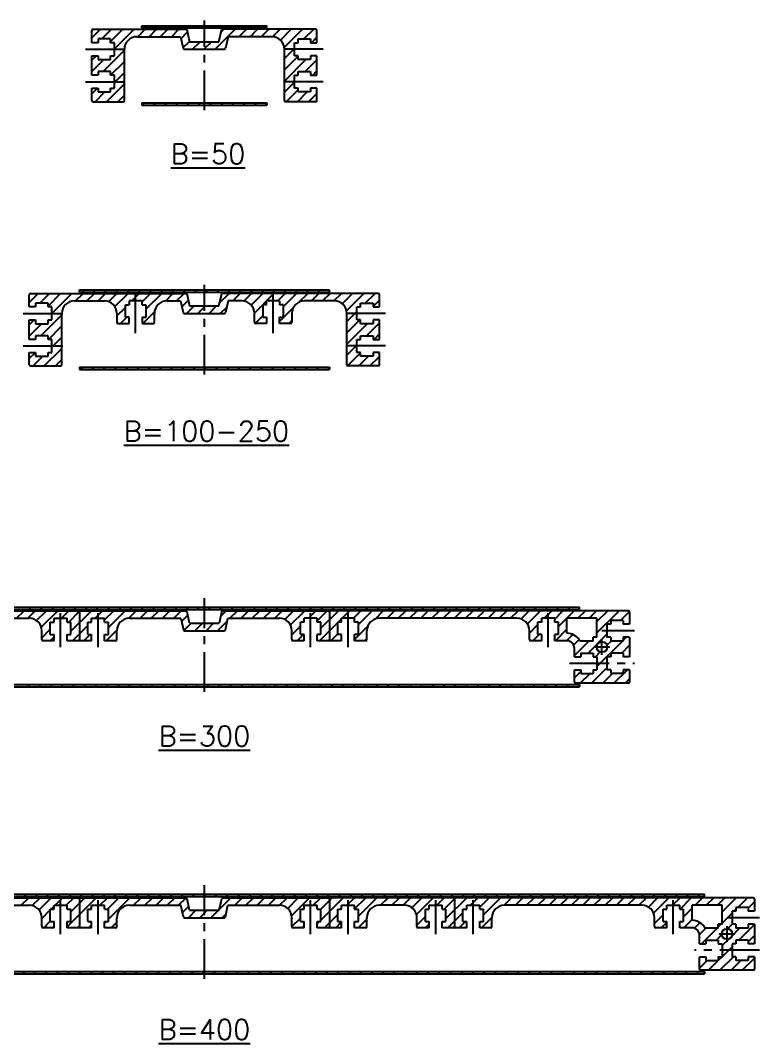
# Model space of a CAD drawing. Extents: x 0 to 1577, y -8 to 536.
# Drawn here: x 1281.9 to 1577.5, y 12.4 to 421.6 of the extents above; entities that cross this region are included whole.
import ezdxf

# ---------------------------------------------------------------- set-up
doc = ezdxf.new("R2010")
doc.units = 0
doc.header["$LTSCALE"] = 0.5
doc.linetypes.add('CENTER', pattern=[50.8, 31.75, -6.35, 6.35, -6.35])
for name, color, linetype in [('MSM_CENTER', 1, 'CENTER'), ('MSM_CONTINUOUS', 7, 'CONTINUOUS'), ('MSM_NARROW', 5, 'CONTINUOUS'), ('MSM_PART_NUMBER', 7, 'CONTINUOUS')]:
    doc.layers.add(name, color=color, linetype=linetype)
doc.styles.get("Standard").update_dxf_attribs({"font": 'txt.shx', "height": 3, "bigfont": 'bigfont.shx'})

msp = doc.modelspace()

# ---------------------------------------------------------------- linework, layer by layer
at = {"layer": 'MSM_CENTER'}
for p, q in [((1355.47, 385.71), (1355.47, 421.62)), ((1307.98, 410.11), (1325.66, 410.11)), ((1402.96, 410.11), (1385.28, 410.11)), ((1307.98, 397.11), (1325.66, 397.11)), ((1402.96, 397.11), (1385.28, 397.11)), ((1355.47, 280.02), (1355.47, 315.94)), ((1327.97, 296.56), (1327.97, 311.94)), ((1382.97, 296.56), (1382.97, 311.94)), ((1282.98, 304.42), (1300.66, 304.42)), ((1427.96, 304.42), (1410.28, 304.42)), ((1282.98, 291.42), (1300.66, 291.42)), ((1427.96, 291.42), (1410.28, 291.42)), ((1355.47, 153.11), (1355.47, 190.51)), ((1297.97, 170.99), (1297.97, 184.51)), ((1312.97, 170.99), (1312.97, 184.51)), ((1397.97, 170.99), (1397.97, 184.51)), ((1412.97, 170.99), (1412.97, 184.51)), ((1492.97, 170.99), (1492.97, 184.51)), ((1527.47, 177.51), (1514.47, 177.51)), ((1514.47, 167.91), (1514.47, 174.11)), ((1517.57, 171.01), (1511.37, 171.01)), ((1501.47, 164.51), (1527.47, 164.51)), ((1355.47, 38.3), (1355.47, 75.7)), ((1297.97, 56.11), (1297.97, 69.7)), ((1312.97, 56.11), (1312.97, 69.7)), ((1397.97, 56.11), (1397.97, 69.7)), ((1412.97, 56.11), (1412.97, 69.7)), ((1447.97, 56.11), (1447.97, 69.7)), ((1462.97, 56.11), (1462.97, 69.7)), ((1542.97, 56.11), (1542.97, 69.7)), ((1577.47, 62.7), (1564.47, 62.7)), ((1564.47, 53.1), (1564.47, 59.3)), ((1567.57, 56.2), (1561.37, 56.2)), ((1577.47, 49.7), (1551.47, 49.7))]:
    msp.add_line(p, q, dxfattribs=at)
at = {"layer": 'MSM_CONTINUOUS'}
for p, q in [((1310.47, 412.74), (1310.47, 417.61)), ((1310.97, 418.11), (1348.4, 418.11)), ((1330.47, 418.61), (1330.47, 419.51)), ((1330.47, 419.51), (1380.47, 419.51)), ((1330.47, 418.61), (1380.47, 418.61)), ((1348.4, 418.11), (1349.5, 413.11)), ((1361.3, 413.11), (1362.4, 418.11)), ((1399.97, 418.11), (1362.4, 418.11)), ((1380.47, 418.61), (1380.47, 419.51)), ((1400.47, 412.74), (1400.47, 417.61)), ((1312.97, 414.21), (1312.97, 412.74)), ((1317.97, 414.21), (1312.97, 414.21)), ((1317.97, 412.74), (1317.97, 414.21)), ((1328.47, 415.11), (1345.98, 415.11)), ((1345.98, 415.11), (1347, 410.5)), ((1364.93, 415.11), (1363.93, 410.5)), ((1382.47, 415.11), (1364.93, 415.11)), ((1392.97, 412.74), (1392.97, 414.21)), ((1392.97, 414.21), (1397.97, 414.21)), ((1397.97, 414.21), (1397.97, 412.74)), ((1312.97, 412.74), (1310.47, 412.74)), ((1319.47, 412.74), (1317.97, 412.74)), ((1319.47, 407.54), (1319.47, 412.74)), ((1323.47, 389.61), (1323.47, 410.11)), ((1347.49, 410.11), (1363.44, 410.11)), ((1349.5, 413.11), (1361.3, 413.11)), ((1387.47, 389.61), (1387.47, 410.11)), ((1391.47, 407.54), (1391.47, 412.74)), ((1391.47, 412.74), (1392.97, 412.74)), ((1397.97, 412.74), (1400.47, 412.74)), ((1310.47, 407.54), (1312.97, 407.54)), ((1310.47, 399.74), (1310.47, 407.54)), ((1312.97, 407.54), (1312.97, 406.01)), ((1312.97, 406.01), (1317.97, 406.01)), ((1317.97, 407.54), (1319.47, 407.54)), ((1317.97, 406.01), (1317.97, 407.54)), ((1392.97, 407.54), (1391.47, 407.54)), ((1392.97, 406.01), (1392.97, 407.54)), ((1397.97, 406.01), (1392.97, 406.01)), ((1400.47, 407.54), (1397.97, 407.54)), ((1397.97, 407.54), (1397.97, 406.01)), ((1400.47, 399.74), (1400.47, 407.54)), ((1312.97, 401.21), (1312.97, 399.74)), ((1317.97, 401.21), (1312.97, 401.21)), ((1317.97, 399.74), (1317.97, 401.21)), ((1392.97, 399.74), (1392.97, 401.21)), ((1392.97, 401.21), (1397.97, 401.21)), ((1397.97, 401.21), (1397.97, 399.74)), ((1312.97, 399.74), (1310.47, 399.74)), ((1319.47, 399.74), (1317.97, 399.74)), ((1319.47, 394.54), (1319.47, 399.74)), ((1391.47, 394.54), (1391.47, 399.74)), ((1391.47, 399.74), (1392.97, 399.74)), ((1397.97, 399.74), (1400.47, 399.74)), ((1310.47, 394.54), (1312.97, 394.54)), ((1310.47, 389.61), (1310.47, 394.54)), ((1312.97, 394.54), (1312.97, 393.01)), ((1312.97, 393.01), (1317.97, 393.01)), ((1317.97, 394.54), (1319.47, 394.54)), ((1317.97, 393.01), (1317.97, 394.54)), ((1392.97, 394.54), (1391.47, 394.54)), ((1392.97, 393.01), (1392.97, 394.54)), ((1397.97, 393.01), (1392.97, 393.01)), ((1400.47, 394.54), (1397.97, 394.54)), ((1397.97, 394.54), (1397.97, 393.01)), ((1400.47, 389.61), (1400.47, 394.54)), ((1310.97, 389.11), (1322.97, 389.11)), ((1399.97, 389.11), (1387.97, 389.11)), ((1330.47, 388.61), (1330.47, 387.71)), ((1330.47, 388.61), (1380.47, 388.61)), ((1330.47, 387.71), (1380.47, 387.71)), ((1380.47, 388.61), (1380.47, 387.71)), ((1285.47, 307.06), (1285.47, 311.92)), ((1285.97, 312.42), (1348.4, 312.42)), ((1305.47, 312.92), (1305.47, 313.82)), ((1305.47, 313.82), (1405.47, 313.82)), ((1305.47, 312.92), (1405.47, 312.92)), ((1348.4, 312.42), (1349.5, 307.42)), ((1361.3, 307.42), (1362.4, 312.42)), ((1424.97, 312.42), (1362.4, 312.42)), ((1405.47, 312.92), (1405.47, 313.82)), ((1425.47, 307.06), (1425.47, 311.92)), ((1287.97, 307.06), (1285.47, 307.06)), ((1287.97, 308.52), (1287.97, 307.06)), ((1292.97, 308.52), (1287.97, 308.52)), ((1292.97, 307.06), (1292.97, 308.52)), ((1294.47, 307.06), (1292.97, 307.06)), ((1294.47, 301.86), (1294.47, 307.06)), ((1303.47, 309.42), (1315.47, 309.42)), ((1323.87, 302.92), (1323.87, 307.92)), ((1323.87, 307.92), (1325.37, 307.92)), ((1330.57, 309.42), (1325.37, 309.42)), ((1325.37, 309.42), (1325.37, 307.92)), ((1330.57, 307.92), (1330.57, 309.42)), ((1330.57, 307.92), (1332.07, 307.92)), ((1332.07, 307.92), (1332.07, 302.92)), ((1340.47, 309.42), (1345.98, 309.42)), ((1345.98, 309.42), (1347, 304.81)), ((1349.5, 307.42), (1361.3, 307.42)), ((1364.93, 309.42), (1363.93, 304.82)), ((1370.47, 309.42), (1364.93, 309.42)), ((1378.87, 307.92), (1378.87, 302.92)), ((1380.37, 307.92), (1378.87, 307.92)), ((1385.57, 309.42), (1380.37, 309.42)), ((1380.37, 307.92), (1380.37, 309.42)), ((1385.57, 309.42), (1385.57, 307.92)), ((1387.07, 307.92), (1385.57, 307.92)), ((1387.07, 302.92), (1387.07, 307.92)), ((1407.47, 309.42), (1395.47, 309.42)), ((1416.47, 301.86), (1416.47, 307.06)), ((1416.47, 307.06), (1417.97, 307.06)), ((1417.97, 307.06), (1417.97, 308.52)), ((1417.97, 308.52), (1422.97, 308.52)), ((1422.97, 308.52), (1422.97, 307.06)), ((1422.97, 307.06), (1425.47, 307.06)), ((1298.47, 283.92), (1298.47, 304.42)), ((1320.47, 304.42), (1320.47, 300.92)), ((1325.37, 302.92), (1323.87, 302.92)), ((1325.37, 300.42), (1325.37, 302.92)), ((1330.57, 302.92), (1332.07, 302.92)), ((1330.57, 302.92), (1330.57, 300.42)), ((1335.47, 300.92), (1335.47, 304.42)), ((1347.49, 304.42), (1363.44, 304.42)), ((1375.47, 300.92), (1375.47, 304.42)), ((1378.87, 302.92), (1380.37, 302.92)), ((1380.37, 302.92), (1380.37, 300.42)), ((1385.57, 302.92), (1387.07, 302.92)), ((1385.57, 300.42), (1385.57, 302.92)), ((1390.47, 304.42), (1390.47, 300.92)), ((1412.47, 283.92), (1412.47, 304.42)), ((1285.47, 301.86), (1287.97, 301.86)), ((1285.47, 294.06), (1285.47, 301.86)), ((1287.97, 301.86), (1287.97, 300.32)), ((1287.97, 300.32), (1292.97, 300.32)), ((1292.97, 301.86), (1294.47, 301.86)), ((1292.97, 300.32), (1292.97, 301.86)), ((1320.97, 300.42), (1325.37, 300.42)), ((1330.57, 300.42), (1334.97, 300.42)), ((1380.37, 300.42), (1375.97, 300.42)), ((1389.97, 300.42), (1385.57, 300.42)), ((1417.97, 301.86), (1416.47, 301.86)), ((1417.97, 300.32), (1417.97, 301.86)), ((1422.97, 300.32), (1417.97, 300.32)), ((1425.47, 301.86), (1422.97, 301.86)), ((1422.97, 301.86), (1422.97, 300.32)), ((1425.47, 294.06), (1425.47, 301.86)), ((1287.97, 295.52), (1287.97, 294.06)), ((1292.97, 295.52), (1287.97, 295.52)), ((1292.97, 294.06), (1292.97, 295.52)), ((1417.97, 294.06), (1417.97, 295.52)), ((1417.97, 295.52), (1422.97, 295.52)), ((1422.97, 295.52), (1422.97, 294.06)), ((1287.97, 294.06), (1285.47, 294.06)), ((1294.47, 294.06), (1292.97, 294.06)), ((1294.47, 288.86), (1294.47, 294.06)), ((1416.47, 288.86), (1416.47, 294.06)), ((1416.47, 294.06), (1417.97, 294.06)), ((1422.97, 294.06), (1425.47, 294.06)), ((1285.47, 283.92), (1285.47, 288.86)), ((1285.47, 288.86), (1287.97, 288.86)), ((1287.97, 288.86), (1287.97, 287.32)), ((1287.97, 287.32), (1292.97, 287.32)), ((1292.97, 288.86), (1294.47, 288.86)), ((1292.97, 287.32), (1292.97, 288.86)), ((1417.97, 288.86), (1416.47, 288.86)), ((1417.97, 287.32), (1417.97, 288.86)), ((1422.97, 287.32), (1417.97, 287.32)), ((1425.47, 288.86), (1422.97, 288.86)), ((1422.97, 288.86), (1422.97, 287.32)), ((1425.47, 283.92), (1425.47, 288.86)), ((1285.97, 283.42), (1297.97, 283.42)), ((1305.47, 282.92), (1305.47, 282.02)), ((1305.47, 282.92), (1405.47, 282.92)), ((1405.47, 282.92), (1405.47, 282.02)), ((1424.97, 283.42), (1412.97, 283.42)), ((1305.47, 282.02), (1405.47, 282.02)), ((1185.97, 185.51), (1304.97, 185.51)), ((1205.47, 186.91), (1505.47, 186.91)), ((1205.47, 186.01), (1505.47, 186.01)), ((1305.47, 185.01), (1305.47, 174.01)), ((1305.97, 185.51), (1348.07, 185.51)), ((1349.57, 180.51), (1348.56, 185.12)), ((1362.47, 185.51), (1361.37, 180.51)), ((1362.87, 185.51), (1404.97, 185.51)), ((1405.47, 185.01), (1405.47, 174.01)), ((1524.97, 185.51), (1405.97, 185.51)), ((1505.47, 186.01), (1505.47, 186.91)), ((1525.47, 185.01), (1525.47, 180.11)), ((1230.47, 182.51), (1285.47, 182.51)), ((1293.87, 181.01), (1295.37, 181.01)), ((1293.87, 176.01), (1293.87, 181.01)), ((1295.37, 182.51), (1300.57, 182.51)), ((1295.37, 181.01), (1295.37, 182.51)), ((1300.57, 181.01), (1300.57, 182.51)), ((1300.57, 181.01), (1302.07, 181.01)), ((1302.07, 176.01), (1302.07, 181.01)), ((1308.87, 181.01), (1310.37, 181.01)), ((1308.87, 176.01), (1308.87, 181.01)), ((1310.37, 182.51), (1315.57, 182.51)), ((1310.37, 181.01), (1310.37, 182.51)), ((1315.57, 181.01), (1315.57, 182.51)), ((1315.57, 181.01), (1317.07, 181.01)), ((1317.07, 176.01), (1317.07, 181.01)), ((1325.47, 182.51), (1346.06, 182.51)), ((1346.06, 182.51), (1347.07, 177.91)), ((1349.57, 180.51), (1361.37, 180.51)), ((1363.87, 177.91), (1364.88, 182.51)), ((1364.88, 182.51), (1385.47, 182.51)), ((1393.87, 176.01), (1393.87, 181.01)), ((1395.37, 181.01), (1393.87, 181.01)), ((1400.57, 182.51), (1395.37, 182.51)), ((1395.37, 181.01), (1395.37, 182.51)), ((1400.57, 181.01), (1400.57, 182.51)), ((1402.07, 181.01), (1400.57, 181.01)), ((1402.07, 176.01), (1402.07, 181.01)), ((1408.87, 176.01), (1408.87, 181.01)), ((1410.37, 181.01), (1408.87, 181.01)), ((1415.57, 182.51), (1410.37, 182.51)), ((1410.37, 181.01), (1410.37, 182.51)), ((1415.57, 181.01), (1415.57, 182.51)), ((1417.07, 181.01), (1415.57, 181.01)), ((1417.07, 176.01), (1417.07, 181.01)), ((1480.47, 182.51), (1425.47, 182.51)), ((1488.87, 176.01), (1488.87, 181.01)), ((1490.37, 181.01), (1488.87, 181.01)), ((1495.57, 182.51), (1490.37, 182.51)), ((1490.37, 181.01), (1490.37, 182.51)), ((1495.57, 181.01), (1495.57, 182.51)), ((1497.07, 181.01), (1495.57, 181.01)), ((1497.07, 176.01), (1497.07, 181.01)), ((1512.47, 182.51), (1500.47, 182.51)), ((1500.47, 176.51), (1500.47, 182.51)), ((1512.47, 174.91), (1512.47, 182.51)), ((1516.47, 180.11), (1516.47, 174.91)), ((1517.97, 180.11), (1516.47, 180.11)), ((1517.97, 181.61), (1517.97, 180.11)), ((1522.97, 181.61), (1517.97, 181.61)), ((1522.97, 181.61), (1522.97, 180.11)), ((1525.47, 180.11), (1522.97, 180.11)), ((1290.47, 174.01), (1290.47, 177.51)), ((1293.87, 176.01), (1295.37, 176.01)), ((1295.37, 173.51), (1295.37, 176.01)), ((1300.57, 173.51), (1300.57, 176.01)), ((1300.57, 176.01), (1302.07, 176.01)), ((1308.87, 176.01), (1310.37, 176.01)), ((1310.37, 173.51), (1310.37, 176.01)), ((1315.57, 173.51), (1315.57, 176.01)), ((1315.57, 176.01), (1317.07, 176.01)), ((1320.47, 174.01), (1320.47, 177.51)), ((1347.56, 177.51), (1363.38, 177.51)), ((1390.47, 174.01), (1390.47, 177.51)), ((1395.37, 176.01), (1393.87, 176.01)), ((1395.37, 173.51), (1395.37, 176.01)), ((1400.57, 173.51), (1400.57, 176.01)), ((1402.07, 176.01), (1400.57, 176.01)), ((1410.37, 176.01), (1408.87, 176.01)), ((1410.37, 173.51), (1410.37, 176.01)), ((1415.57, 173.51), (1415.57, 176.01)), ((1417.07, 176.01), (1415.57, 176.01)), ((1420.47, 174.01), (1420.47, 177.51)), ((1485.47, 174.01), (1485.47, 177.51)), ((1490.37, 176.01), (1488.87, 176.01)), ((1490.37, 173.51), (1490.37, 176.01)), ((1495.57, 173.51), (1495.57, 176.01)), ((1497.07, 176.01), (1495.57, 176.01)), ((1295.37, 173.51), (1290.97, 173.51)), ((1304.97, 173.51), (1300.57, 173.51)), ((1310.37, 173.51), (1305.97, 173.51)), ((1319.97, 173.51), (1315.57, 173.51)), ((1395.37, 173.51), (1390.97, 173.51)), ((1404.97, 173.51), (1400.57, 173.51)), ((1410.37, 173.51), (1405.97, 173.51)), ((1419.97, 173.51), (1415.57, 173.51)), ((1490.37, 173.51), (1485.97, 173.51)), ((1500.47, 173.51), (1495.57, 173.51)), ((1510.97, 173.41), (1505.72, 173.41)), ((1512.47, 174.91), (1510.97, 174.91)), ((1510.97, 173.41), (1510.97, 174.91)), ((1517.97, 174.91), (1516.47, 174.91)), ((1517.97, 174.91), (1517.97, 173.41)), ((1522.97, 173.41), (1517.97, 173.41)), ((1525.47, 174.91), (1522.97, 174.91)), ((1522.97, 174.91), (1522.97, 173.41)), ((1525.47, 174.91), (1525.47, 167.11)), ((1503.47, 167.11), (1503.47, 170.51)), ((1505.97, 168.61), (1505.97, 167.11)), ((1505.97, 168.61), (1510.97, 168.61)), ((1510.97, 168.61), (1510.97, 167.11)), ((1517.97, 168.61), (1517.97, 167.11)), ((1522.97, 168.61), (1517.97, 168.61)), ((1522.97, 168.61), (1522.97, 167.11)), ((1503.47, 167.11), (1505.97, 167.11)), ((1510.97, 167.11), (1512.47, 167.11)), ((1512.47, 167.11), (1512.47, 161.91)), ((1516.47, 167.11), (1516.47, 161.91)), ((1517.97, 167.11), (1516.47, 167.11)), ((1525.47, 167.11), (1522.97, 167.11)), ((1503.47, 157.01), (1503.47, 161.91)), ((1503.47, 161.91), (1505.97, 161.91)), ((1505.97, 161.91), (1505.97, 160.41)), ((1505.97, 160.41), (1510.97, 160.41)), ((1510.97, 161.91), (1510.97, 160.41)), ((1510.97, 161.91), (1512.47, 161.91)), ((1517.97, 161.91), (1516.47, 161.91)), ((1517.97, 161.91), (1517.97, 160.41)), ((1522.97, 160.41), (1517.97, 160.41)), ((1525.47, 161.91), (1522.97, 161.91)), ((1522.97, 161.91), (1522.97, 160.41)), ((1525.47, 161.91), (1525.47, 157.01)), ((1205.47, 156.01), (1505.47, 156.01)), ((1524.97, 156.51), (1503.97, 156.51)), ((1505.47, 156.01), (1505.47, 155.11)), ((1205.47, 155.11), (1505.47, 155.11)), ((1155.47, 72.1), (1555.47, 72.1)), ((1155.47, 71.2), (1555.47, 71.2)), ((1255.97, 70.7), (1304.97, 70.7)), ((1305.47, 70.2), (1305.47, 59.2)), ((1305.97, 70.7), (1348.07, 70.7)), ((1349.57, 65.7), (1348.56, 70.31)), ((1361.37, 65.7), (1362.39, 70.31)), ((1362.87, 70.7), (1404.97, 70.7)), ((1405.47, 70.2), (1405.47, 59.2)), ((1454.97, 70.7), (1405.97, 70.7)), ((1455.47, 70.2), (1455.47, 59.2)), ((1574.97, 70.7), (1455.97, 70.7)), ((1555.47, 71.2), (1555.47, 72.1)), ((1575.47, 70.2), (1575.47, 65.3)), ((1275.47, 67.7), (1285.47, 67.7)), ((1293.87, 66.2), (1295.37, 66.2)), ((1293.87, 61.2), (1293.87, 66.2)), ((1295.37, 67.7), (1300.57, 67.7)), ((1295.37, 66.2), (1295.37, 67.7)), ((1300.57, 66.2), (1300.57, 67.7)), ((1300.57, 66.2), (1302.07, 66.2)), ((1302.07, 61.2), (1302.07, 66.2)), ((1308.87, 66.2), (1310.37, 66.2)), ((1308.87, 61.2), (1308.87, 66.2)), ((1310.37, 67.7), (1315.57, 67.7)), ((1310.37, 66.2), (1310.37, 67.7)), ((1315.57, 66.2), (1315.57, 67.7)), ((1315.57, 66.2), (1317.07, 66.2)), ((1317.07, 61.2), (1317.07, 66.2)), ((1325.47, 67.7), (1346.06, 67.7)), ((1347.07, 63.09), (1346.06, 67.7)), ((1349.57, 65.7), (1361.37, 65.7)), ((1363.87, 63.09), (1364.88, 67.7)), ((1364.88, 67.7), (1385.47, 67.7)), ((1393.87, 66.2), (1395.37, 66.2)), ((1393.87, 61.2), (1393.87, 66.2)), ((1395.37, 67.7), (1400.57, 67.7)), ((1395.37, 66.2), (1395.37, 67.7)), ((1400.57, 66.2), (1400.57, 67.7)), ((1400.57, 66.2), (1402.07, 66.2)), ((1402.07, 61.2), (1402.07, 66.2)), ((1408.87, 66.2), (1410.37, 66.2)), ((1408.87, 61.2), (1408.87, 66.2)), ((1410.37, 67.7), (1415.57, 67.7)), ((1410.37, 66.2), (1410.37, 67.7)), ((1415.57, 66.2), (1415.57, 67.7)), ((1415.57, 66.2), (1417.07, 66.2)), ((1417.07, 61.2), (1417.07, 66.2)), ((1435.47, 67.7), (1425.47, 67.7)), ((1443.87, 66.2), (1445.37, 66.2)), ((1443.87, 61.2), (1443.87, 66.2)), ((1445.37, 67.7), (1450.57, 67.7)), ((1445.37, 66.2), (1445.37, 67.7)), ((1450.57, 66.2), (1450.57, 67.7)), ((1450.57, 66.2), (1452.07, 66.2)), ((1452.07, 61.2), (1452.07, 66.2)), ((1458.87, 66.2), (1460.37, 66.2)), ((1458.87, 61.2), (1458.87, 66.2)), ((1460.37, 67.7), (1465.57, 67.7)), ((1460.37, 66.2), (1460.37, 67.7)), ((1465.57, 66.2), (1465.57, 67.7)), ((1465.57, 66.2), (1467.07, 66.2)), ((1467.07, 61.2), (1467.07, 66.2)), ((1530.47, 67.7), (1475.47, 67.7)), ((1538.87, 66.2), (1540.37, 66.2)), ((1538.87, 61.2), (1538.87, 66.2)), ((1540.37, 67.7), (1545.57, 67.7)), ((1540.37, 66.2), (1540.37, 67.7)), ((1545.57, 66.2), (1545.57, 67.7)), ((1545.57, 66.2), (1547.07, 66.2)), ((1547.07, 61.2), (1547.07, 66.2)), ((1562.47, 67.7), (1550.47, 67.7)), ((1550.47, 61.7), (1550.47, 67.7)), ((1562.47, 60.1), (1562.47, 67.7)), ((1567.97, 66.8), (1567.97, 65.3)), ((1572.97, 66.8), (1567.97, 66.8)), ((1572.97, 66.8), (1572.97, 65.3)), ((1290.47, 59.2), (1290.47, 62.7)), ((1320.47, 59.2), (1320.47, 62.7)), ((1347.56, 62.7), (1363.38, 62.7)), ((1390.47, 59.2), (1390.47, 62.7)), ((1420.47, 59.2), (1420.47, 62.7)), ((1440.47, 59.2), (1440.47, 62.7)), ((1470.47, 59.2), (1470.47, 62.7)), ((1535.47, 59.2), (1535.47, 62.7)), ((1566.47, 65.3), (1566.47, 60.1)), ((1567.97, 65.3), (1566.47, 65.3)), ((1575.47, 65.3), (1572.97, 65.3)), ((1295.37, 58.7), (1290.97, 58.7)), ((1293.87, 61.2), (1295.37, 61.2)), ((1295.37, 58.7), (1295.37, 61.2)), ((1300.57, 58.7), (1300.57, 61.2)), ((1300.57, 61.2), (1302.07, 61.2)), ((1304.97, 58.7), (1300.57, 58.7)), ((1310.37, 58.7), (1305.97, 58.7)), ((1308.87, 61.2), (1310.37, 61.2)), ((1310.37, 58.7), (1310.37, 61.2)), ((1315.57, 58.7), (1315.57, 61.2)), ((1315.57, 61.2), (1317.07, 61.2)), ((1319.97, 58.7), (1315.57, 58.7)), ((1395.37, 58.7), (1390.97, 58.7)), ((1393.87, 61.2), (1395.37, 61.2)), ((1395.37, 58.7), (1395.37, 61.2)), ((1400.57, 58.7), (1400.57, 61.2)), ((1400.57, 61.2), (1402.07, 61.2)), ((1404.97, 58.7), (1400.57, 58.7)), ((1410.37, 58.7), (1405.97, 58.7)), ((1408.87, 61.2), (1410.37, 61.2)), ((1410.37, 58.7), (1410.37, 61.2)), ((1415.57, 58.7), (1415.57, 61.2)), ((1415.57, 61.2), (1417.07, 61.2)), ((1419.97, 58.7), (1415.57, 58.7)), ((1445.37, 58.7), (1440.97, 58.7)), ((1443.87, 61.2), (1445.37, 61.2)), ((1445.37, 58.7), (1445.37, 61.2)), ((1450.57, 58.7), (1450.57, 61.2)), ((1450.57, 61.2), (1452.07, 61.2)), ((1454.97, 58.7), (1450.57, 58.7)), ((1460.37, 58.7), (1455.97, 58.7)), ((1458.87, 61.2), (1460.37, 61.2)), ((1460.37, 58.7), (1460.37, 61.2)), ((1465.57, 58.7), (1465.57, 61.2)), ((1465.57, 61.2), (1467.07, 61.2)), ((1469.97, 58.7), (1465.57, 58.7)), ((1540.37, 58.7), (1535.97, 58.7)), ((1538.87, 61.2), (1540.37, 61.2)), ((1540.37, 58.7), (1540.37, 61.2)), ((1545.57, 58.7), (1545.57, 61.2)), ((1545.57, 61.2), (1547.07, 61.2)), ((1550.47, 58.7), (1545.57, 58.7)), ((1560.97, 58.6), (1555.72, 58.6)), ((1562.47, 60.1), (1560.97, 60.1)), ((1560.97, 58.6), (1560.97, 60.1)), ((1567.97, 60.1), (1566.47, 60.1)), ((1567.97, 60.1), (1567.97, 58.6)), ((1572.97, 58.6), (1567.97, 58.6)), ((1575.47, 60.1), (1572.97, 60.1)), ((1572.97, 60.1), (1572.97, 58.6)), ((1575.47, 60.1), (1575.47, 52.3)), ((1553.47, 52.3), (1553.47, 55.7)), ((1555.97, 53.8), (1555.97, 52.3)), ((1555.97, 53.8), (1560.97, 53.8)), ((1560.97, 53.8), (1560.97, 52.3)), ((1567.97, 53.8), (1567.97, 52.3)), ((1572.97, 53.8), (1567.97, 53.8)), ((1572.97, 53.8), (1572.97, 52.3)), ((1553.47, 52.3), (1555.97, 52.3)), ((1560.97, 52.3), (1562.47, 52.3)), ((1562.47, 52.3), (1562.47, 47.1)), ((1566.47, 52.3), (1566.47, 47.1)), ((1567.97, 52.3), (1566.47, 52.3)), ((1575.47, 52.3), (1572.97, 52.3)), ((1553.47, 42.2), (1553.47, 47.1)), ((1553.47, 47.1), (1555.97, 47.1)), ((1555.97, 47.1), (1555.97, 45.6)), ((1555.97, 45.6), (1560.97, 45.6)), ((1560.97, 47.1), (1560.97, 45.6)), ((1560.97, 47.1), (1562.47, 47.1)), ((1567.97, 47.1), (1566.47, 47.1)), ((1567.97, 47.1), (1567.97, 45.6)), ((1572.97, 45.6), (1567.97, 45.6)), ((1575.47, 47.1), (1572.97, 47.1)), ((1572.97, 47.1), (1572.97, 45.6)), ((1575.47, 47.1), (1575.47, 42.2)), ((1155.47, 41.2), (1555.47, 41.2)), ((1574.97, 41.7), (1553.97, 41.7)), ((1555.47, 41.2), (1555.47, 40.3)), ((1155.47, 40.3), (1555.47, 40.3))]:
    msp.add_line(p, q, dxfattribs=at)
for centre in [(1514.47, 171.01), (1564.47, 56.2)]:
    msp.add_circle(centre, 2.1, dxfattribs=at)
for centre, radius, start, end in [((1310.97, 417.61), 0.5, 90, 180), ((1399.97, 417.61), 0.5, 0, 90), ((1328.47, 410.11), 5, 90, 180), ((1382.47, 410.11), 5, 0, 90), ((1347.49, 410.61), 0.5, 192.4074, 270), ((1363.44, 410.61), 0.5, 270, 347.6793), ((1310.97, 389.61), 0.5, 180, 270), ((1322.97, 389.61), 0.5, 270, 0), ((1387.97, 389.61), 0.5, 180, 270), ((1399.97, 389.61), 0.5, 270, 0), ((1285.97, 311.92), 0.5, 90, 180), ((1424.97, 311.92), 0.5, 0, 90), ((1303.47, 304.42), 5, 90, 180), ((1315.47, 304.42), 5, 0, 90), ((1340.47, 304.42), 5, 90, 180), ((1370.47, 304.42), 5, 0, 90), ((1395.47, 304.42), 5, 90, 180), ((1407.47, 304.42), 5, 0, 90), ((1347.49, 304.92), 0.5, 192.4074, 270), ((1363.44, 304.92), 0.5, 270, 347.6793), ((1320.97, 300.92), 0.5, 180, 270), ((1334.97, 300.92), 0.5, 270, 0), ((1375.97, 300.92), 0.5, 180, 270), ((1389.97, 300.92), 0.5, 270, 0), ((1285.97, 283.92), 0.5, 180, 270), ((1297.97, 283.92), 0.5, 270, 0), ((1412.97, 283.92), 0.5, 180, 270), ((1424.97, 283.92), 0.5, 270, 0), ((1304.97, 185.01), 0.5, 0, 90), ((1305.97, 185.01), 0.5, 90, 180), ((1348.07, 185.01), 0.5, 12.4074, 90), ((1362.87, 185.01), 0.5, 90, 167.5926), ((1404.97, 185.01), 0.5, 0, 90), ((1405.97, 185.01), 0.5, 90, 180), ((1524.97, 185.01), 0.5, 0, 90), ((1285.47, 177.51), 5, 0, 90), ((1325.47, 177.51), 5, 90, 180), ((1385.47, 177.51), 5, 0, 90), ((1425.47, 177.51), 5, 90, 180), ((1480.47, 177.51), 5, 0, 90), ((1347.56, 178.01), 0.5, 192.4074, 270), ((1363.38, 178.01), 0.5, 270, 347.5926), ((1500.47, 170.51), 6, 28.9033, 90), ((1290.97, 174.01), 0.5, 180, 270), ((1304.97, 174.01), 0.5, 270, 0), ((1305.97, 174.01), 0.5, 180, 270), ((1319.97, 174.01), 0.5, 270, 0), ((1390.97, 174.01), 0.5, 180, 270), ((1404.97, 174.01), 0.5, 270, 0), ((1405.97, 174.01), 0.5, 180, 270), ((1419.97, 174.01), 0.5, 270, 0), ((1485.97, 174.01), 0.5, 180, 270), ((1500.47, 170.51), 3, 0, 90), ((1503.97, 157.01), 0.5, 180, 270), ((1524.97, 157.01), 0.5, 270, 0), ((1304.97, 70.2), 0.5, 0, 90), ((1305.97, 70.2), 0.5, 90, 180), ((1348.07, 70.2), 0.5, 12.4074, 90), ((1362.87, 70.2), 0.5, 90, 167.5926), ((1404.97, 70.2), 0.5, 0, 90), ((1405.97, 70.2), 0.5, 90, 180), ((1454.97, 70.2), 0.5, 0, 90), ((1455.97, 70.2), 0.5, 90, 180), ((1574.97, 70.2), 0.5, 0, 90), ((1285.47, 62.7), 5, 0, 90), ((1325.47, 62.7), 5, 90, 180), ((1385.47, 62.7), 5, 0, 90), ((1425.47, 62.7), 5, 90, 180), ((1435.47, 62.7), 5, 0, 90), ((1475.47, 62.7), 5, 90, 180), ((1530.47, 62.7), 5, 0, 90), ((1347.56, 63.2), 0.5, 192.4074, 270), ((1363.38, 63.2), 0.5, 270, 347.5926), ((1550.47, 55.7), 6, 28.9033, 90), ((1290.97, 59.2), 0.5, 180, 270), ((1304.97, 59.2), 0.5, 270, 0), ((1305.97, 59.2), 0.5, 180, 270), ((1319.97, 59.2), 0.5, 270, 0), ((1390.97, 59.2), 0.5, 180, 270), ((1404.97, 59.2), 0.5, 270, 0), ((1405.97, 59.2), 0.5, 180, 270), ((1419.97, 59.2), 0.5, 270, 0), ((1440.97, 59.2), 0.5, 180, 270), ((1454.97, 59.2), 0.5, 270, 0), ((1455.97, 59.2), 0.5, 180, 270), ((1469.97, 59.2), 0.5, 270, 0), ((1535.97, 59.2), 0.5, 180, 270), ((1550.47, 55.7), 3, 0, 90), ((1553.97, 42.2), 0.5, 180, 270), ((1574.97, 42.2), 0.5, 270, 0)]:
    msp.add_arc(centre, radius, start, end, dxfattribs=at)
at = {"layer": 'MSM_NARROW'}
for p, q in [((1310.47, 414.7), (1313.88, 418.11)), ((1314.47, 414.21), (1318.37, 418.11)), ((1317.97, 413.22), (1322.86, 418.11)), ((1319.47, 410.23), (1327.35, 418.11)), ((1328.84, 415.11), (1331.84, 418.11)), ((1331.87, 418.61), (1330.97, 419.51)), ((1333.33, 415.11), (1336.33, 418.11)), ((1336.36, 418.61), (1335.46, 419.51)), ((1337.82, 415.11), (1340.82, 418.11)), ((1340.85, 418.61), (1339.95, 419.51)), ((1342.31, 415.11), (1345.31, 418.11)), ((1345.34, 418.61), (1344.44, 419.51)), ((1349.83, 418.61), (1348.93, 419.51)), ((1354.32, 418.61), (1353.42, 419.51)), ((1358.81, 418.61), (1357.91, 419.51)), ((1359.76, 410.11), (1367.76, 418.11)), ((1362.15, 416.98), (1363.27, 418.11)), ((1363.3, 418.61), (1362.4, 419.51)), ((1367.79, 418.61), (1366.89, 419.51)), ((1369.25, 415.11), (1372.25, 418.11)), ((1372.28, 418.61), (1371.38, 419.51)), ((1373.74, 415.11), (1376.74, 418.11)), ((1376.77, 418.61), (1375.87, 419.51)), ((1378.23, 415.11), (1381.23, 418.11)), ((1380.47, 419.39), (1380.36, 419.51)), ((1382.72, 415.1), (1385.72, 418.11)), ((1385.88, 413.77), (1390.21, 418.11)), ((1387.42, 410.82), (1394.71, 418.11)), ((1395.3, 414.21), (1399.2, 418.11)), ((1346.13, 414.43), (1348.65, 416.95)), ((1398.32, 412.74), (1400.47, 414.89)), ((1314.94, 401.21), (1323.47, 409.74)), ((1346.94, 410.75), (1349.46, 413.27)), ((1350.78, 410.11), (1353.78, 413.11)), ((1355.27, 410.11), (1358.27, 413.11)), ((1387.47, 406.38), (1391.47, 410.38)), ((1310.47, 405.72), (1312.3, 407.54)), ((1310.47, 401.23), (1315.25, 406.01)), ((1317.97, 399.75), (1323.47, 405.25)), ((1387.47, 401.89), (1392.97, 407.39)), ((1387.47, 397.4), (1396.08, 406.01)), ((1395.77, 401.21), (1400.47, 405.91)), ((1398.79, 399.74), (1400.47, 401.42)), ((1319.47, 396.76), (1323.47, 400.76)), ((1310.47, 392.25), (1312.77, 394.54)), ((1311.82, 389.11), (1315.72, 393.01)), ((1316.31, 389.11), (1323.47, 396.26)), ((1387.47, 392.91), (1391.47, 396.91)), ((1388.16, 389.11), (1392.97, 393.92)), ((1392.65, 389.11), (1396.55, 393.01)), ((1397.97, 394.43), (1398.08, 394.54)), ((1320.8, 389.11), (1323.47, 391.77)), ((1397.14, 389.11), (1400.47, 392.44)), ((1331.34, 387.71), (1330.47, 388.57)), ((1335.83, 387.71), (1334.93, 388.61)), ((1340.32, 387.71), (1339.42, 388.61)), ((1344.81, 387.71), (1343.91, 388.61)), ((1349.3, 387.71), (1348.4, 388.61)), ((1353.79, 387.71), (1352.89, 388.61)), ((1358.28, 387.71), (1357.38, 388.61)), ((1362.77, 387.71), (1361.87, 388.61)), ((1367.26, 387.71), (1366.36, 388.61)), ((1371.75, 387.71), (1370.85, 388.61)), ((1376.24, 387.71), (1375.34, 388.61)), ((1380.47, 387.96), (1379.83, 388.61)), ((1285.47, 308.87), (1289.02, 312.42)), ((1289.61, 308.52), (1293.51, 312.42)), ((1292.97, 307.39), (1298, 312.42)), ((1294.47, 304.4), (1302.49, 312.42)), ((1303.98, 309.42), (1306.98, 312.42)), ((1307.34, 312.92), (1306.44, 313.82)), ((1308.47, 309.42), (1311.47, 312.42)), ((1311.83, 312.92), (1310.93, 313.82)), ((1312.96, 309.42), (1315.96, 312.42)), ((1316.32, 312.92), (1315.42, 313.82)), ((1317.16, 309.13), (1320.45, 312.42)), ((1319.67, 307.15), (1324.94, 312.42)), ((1320.81, 312.92), (1319.91, 313.82)), ((1325.3, 312.92), (1324.4, 313.82)), ((1326.43, 309.42), (1329.43, 312.42)), ((1329.79, 312.92), (1328.89, 313.82)), ((1330.57, 309.07), (1333.92, 312.42)), ((1332.07, 306.08), (1338.41, 312.42)), ((1334.28, 312.92), (1333.38, 313.82)), ((1338.77, 312.92), (1337.87, 313.82)), ((1339.87, 309.38), (1342.9, 312.42)), ((1343.26, 312.92), (1342.36, 313.82)), ((1344.39, 309.42), (1347.39, 312.42)), ((1347.75, 312.92), (1346.85, 313.82)), ((1352.24, 312.92), (1351.34, 313.82)), ((1356.73, 312.92), (1355.83, 313.82)), ((1361.22, 312.92), (1360.32, 313.82)), ((1361.56, 308.63), (1365.35, 312.42)), ((1365.71, 312.92), (1364.81, 313.82)), ((1366.84, 309.42), (1369.84, 312.42)), ((1370.2, 312.92), (1369.3, 313.82)), ((1371.27, 309.36), (1374.33, 312.42)), ((1374.69, 312.92), (1373.79, 313.82)), ((1374.18, 307.78), (1378.82, 312.42)), ((1375.47, 304.58), (1383.31, 312.42)), ((1379.18, 312.92), (1378.28, 313.82)), ((1383.67, 312.92), (1382.77, 313.82)), ((1384.8, 309.42), (1387.8, 312.42)), ((1387.07, 307.2), (1392.29, 312.42)), ((1388.16, 312.92), (1387.26, 313.82)), ((1392.65, 312.92), (1391.75, 313.82)), ((1393.27, 308.91), (1396.78, 312.42)), ((1397.14, 312.92), (1396.24, 313.82)), ((1398.27, 309.42), (1401.27, 312.42)), ((1401.63, 312.92), (1400.73, 313.82)), ((1402.76, 309.42), (1405.76, 312.42)), ((1405.47, 313.57), (1405.22, 313.82)), ((1407.25, 309.42), (1410.25, 312.42)), ((1410.62, 308.3), (1414.74, 312.42)), ((1412.35, 305.53), (1419.23, 312.42)), ((1419.82, 308.52), (1423.72, 312.42)), ((1324.93, 307.92), (1325.37, 308.36)), ((1346.51, 307.05), (1349.02, 309.56)), ((1348.37, 304.42), (1351.37, 307.42)), ((1352.86, 304.42), (1355.86, 307.42)), ((1357.35, 304.42), (1360.35, 307.42)), ((1361.84, 304.42), (1364.4, 306.98)), ((1422.97, 307.18), (1425.47, 309.68)), ((1290.08, 295.52), (1298.47, 303.91)), ((1320.47, 303.46), (1323.87, 306.86)), ((1321.92, 300.42), (1324.42, 302.92)), ((1330.9, 300.42), (1335.51, 305.03)), ((1375.83, 300.44), (1378.87, 303.49)), ((1385.57, 301.21), (1390.98, 306.62)), ((1412.47, 301.17), (1416.47, 305.17)), ((1285.47, 299.89), (1287.44, 301.86)), ((1285.47, 295.4), (1290.39, 300.32)), ((1293.11, 294.06), (1298.47, 299.42)), ((1380.29, 300.42), (1380.37, 300.5)), ((1389.27, 300.42), (1390.47, 301.62)), ((1412.47, 296.68), (1417.65, 301.86)), ((1412.47, 292.19), (1420.6, 300.32)), ((1420.29, 295.52), (1425.47, 300.7)), ((1294.47, 290.93), (1298.47, 294.93)), ((1423.32, 294.06), (1425.47, 296.21)), ((1412.47, 287.7), (1416.47, 291.7)), ((1285.47, 286.42), (1287.91, 288.86)), ((1286.96, 283.42), (1290.86, 287.32)), ((1291.45, 283.42), (1298.47, 290.44)), ((1412.74, 283.48), (1417.97, 288.71)), ((1417.18, 283.42), (1421.08, 287.32)), ((1421.67, 283.42), (1425.47, 287.23)), ((1295.94, 283.42), (1298.47, 285.95)), ((1306.81, 282.02), (1305.91, 282.92)), ((1311.3, 282.02), (1310.4, 282.92)), ((1315.79, 282.02), (1314.89, 282.92)), ((1320.28, 282.02), (1319.38, 282.92)), ((1324.77, 282.02), (1323.87, 282.92)), ((1329.26, 282.02), (1328.36, 282.92)), ((1333.75, 282.02), (1332.85, 282.92)), ((1338.24, 282.02), (1337.34, 282.92)), ((1342.73, 282.02), (1341.83, 282.92)), ((1347.22, 282.02), (1346.32, 282.92)), ((1351.71, 282.02), (1350.81, 282.92)), ((1356.2, 282.02), (1355.3, 282.92)), ((1360.69, 282.02), (1359.79, 282.92)), ((1365.18, 282.02), (1364.28, 282.92)), ((1369.67, 282.02), (1368.77, 282.92)), ((1374.16, 282.02), (1373.26, 282.92)), ((1378.65, 282.02), (1377.75, 282.92)), ((1383.14, 282.02), (1382.24, 282.92)), ((1387.63, 282.02), (1386.73, 282.92)), ((1392.12, 282.02), (1391.22, 282.92)), ((1396.61, 282.02), (1395.71, 282.92)), ((1401.1, 282.02), (1400.2, 282.92)), ((1405.47, 282.14), (1404.69, 282.92)), ((1280.35, 182.51), (1283.35, 185.51)), ((1284.84, 182.51), (1287.84, 185.51)), ((1286.07, 186.01), (1285.17, 186.91)), ((1288.39, 181.58), (1292.33, 185.51)), ((1290.56, 186.01), (1289.66, 186.91)), ((1290.26, 178.96), (1296.82, 185.51)), ((1295.05, 186.01), (1294.15, 186.91)), ((1298.31, 182.51), (1301.31, 185.51)), ((1299.54, 186.01), (1298.64, 186.91)), ((1301.3, 181.01), (1305.45, 185.17)), ((1302.07, 177.3), (1310.29, 185.51)), ((1304.03, 186.01), (1303.13, 186.91)), ((1305.53, 185.25), (1305.74, 185.46)), ((1308.52, 186.01), (1307.62, 186.91)), ((1311.78, 182.51), (1314.78, 185.51)), ((1313.01, 186.01), (1312.11, 186.91)), ((1315.57, 181.82), (1319.27, 185.51)), ((1317.5, 186.01), (1316.6, 186.91)), ((1317.07, 178.83), (1323.76, 185.51)), ((1321.99, 186.01), (1321.09, 186.91)), ((1325.24, 182.51), (1328.25, 185.51)), ((1326.48, 186.01), (1325.58, 186.91)), ((1329.74, 182.51), (1332.74, 185.51)), ((1330.97, 186.01), (1330.07, 186.91)), ((1334.23, 182.51), (1337.23, 185.51)), ((1335.46, 186.01), (1334.56, 186.91)), ((1338.72, 182.51), (1341.72, 185.51)), ((1339.95, 186.01), (1339.05, 186.91)), ((1343.21, 182.51), (1346.21, 185.51)), ((1344.44, 186.01), (1343.54, 186.91)), ((1348.93, 186.01), (1348.03, 186.91)), ((1353.42, 186.01), (1352.52, 186.91)), ((1357.91, 186.01), (1357.01, 186.91)), ((1362.4, 186.01), (1361.5, 186.91)), ((1361.99, 183.34), (1364.17, 185.51)), ((1365.66, 182.51), (1368.66, 185.51)), ((1366.89, 186.01), (1365.99, 186.91)), ((1370.15, 182.51), (1373.15, 185.51)), ((1371.39, 186.01), (1370.49, 186.91)), ((1374.64, 182.51), (1377.64, 185.51)), ((1375.88, 186.01), (1374.98, 186.91)), ((1379.13, 182.51), (1382.13, 185.51)), ((1380.37, 186.01), (1379.47, 186.91)), ((1383.62, 182.51), (1386.62, 185.51)), ((1384.86, 186.01), (1383.96, 186.91)), ((1387.62, 182.03), (1391.11, 185.51)), ((1389.35, 186.01), (1388.45, 186.91)), ((1389.91, 179.82), (1395.6, 185.51)), ((1393.84, 186.01), (1392.94, 186.91)), ((1397.09, 182.51), (1400.09, 185.51)), ((1398.33, 186.01), (1397.43, 186.91)), ((1400.57, 181.51), (1404.58, 185.51)), ((1402.82, 186.01), (1401.92, 186.91)), ((1402.07, 178.52), (1409.07, 185.51)), ((1407.31, 186.01), (1406.41, 186.91)), ((1410.56, 182.51), (1413.56, 185.51)), ((1411.8, 186.01), (1410.9, 186.91)), ((1415.05, 182.51), (1418.05, 185.51)), ((1416.29, 186.01), (1415.39, 186.91)), ((1417.07, 180.05), (1422.54, 185.51)), ((1420.78, 186.01), (1419.88, 186.91)), ((1423.71, 182.19), (1427.03, 185.51)), ((1425.27, 186.01), (1424.37, 186.91)), ((1428.52, 182.51), (1431.52, 185.51)), ((1429.76, 186.01), (1428.86, 186.91)), ((1433.01, 182.51), (1436.01, 185.51)), ((1434.25, 186.01), (1433.35, 186.91)), ((1437.5, 182.51), (1440.5, 185.51)), ((1438.74, 186.01), (1437.84, 186.91)), ((1441.99, 182.51), (1444.99, 185.51)), ((1443.23, 186.01), (1442.33, 186.91)), ((1446.48, 182.51), (1449.48, 185.51)), ((1447.72, 186.01), (1446.82, 186.91)), ((1450.97, 182.51), (1453.97, 185.51)), ((1452.21, 186.01), (1451.31, 186.91)), ((1455.46, 182.51), (1458.46, 185.51)), ((1456.7, 186.01), (1455.8, 186.91)), ((1459.95, 182.51), (1462.95, 185.51)), ((1461.19, 186.01), (1460.29, 186.91)), ((1464.44, 182.51), (1467.44, 185.51)), ((1465.68, 186.01), (1464.78, 186.91)), ((1468.93, 182.51), (1471.93, 185.51)), ((1470.17, 186.01), (1469.27, 186.91)), ((1473.42, 182.51), (1476.42, 185.51)), ((1474.66, 186.01), (1473.76, 186.91)), ((1477.91, 182.51), (1480.91, 185.51)), ((1479.15, 186.01), (1478.25, 186.91)), ((1482.12, 182.23), (1485.4, 185.51)), ((1483.64, 186.01), (1482.74, 186.91)), ((1484.65, 180.27), (1489.89, 185.51)), ((1488.13, 186.01), (1487.23, 186.91)), ((1491.38, 182.51), (1494.38, 185.51)), ((1492.62, 186.01), (1491.72, 186.91)), ((1495.57, 182.21), (1498.87, 185.51)), ((1497.11, 186.01), (1496.21, 186.91)), ((1497.07, 179.22), (1503.36, 185.51)), ((1501.6, 186.01), (1500.7, 186.91)), ((1504.85, 182.51), (1507.85, 185.51)), ((1505.47, 186.63), (1505.19, 186.91)), ((1509.34, 182.51), (1512.34, 185.51)), ((1512.47, 181.15), (1516.83, 185.51)), ((1512.47, 176.66), (1521.32, 185.51)), ((1521.91, 181.61), (1525.45, 185.15)), ((1310.28, 181.01), (1310.37, 181.11)), ((1346.36, 181.17), (1348.87, 183.69)), ((1347.28, 177.6), (1350.19, 180.51)), ((1351.68, 177.51), (1354.68, 180.51)), ((1356.17, 177.51), (1359.17, 180.51)), ((1360.66, 177.51), (1364.67, 181.52)), ((1401.56, 173.51), (1408.87, 180.83)), ((1409.06, 181.01), (1410.37, 182.33)), ((1489.88, 181.01), (1490.37, 181.5)), ((1524.9, 180.11), (1525.47, 180.68)), ((1290.47, 174.68), (1293.87, 178.08)), ((1300.57, 175.8), (1300.79, 176.01)), ((1302.78, 173.51), (1308.87, 179.61)), ((1307.27, 173.51), (1309.77, 176.01)), ((1316.25, 173.51), (1320.48, 177.74)), ((1390.47, 175.9), (1393.87, 179.3)), ((1392.58, 173.51), (1395.08, 176.01)), ((1406.05, 173.51), (1408.87, 176.34)), ((1415.57, 174.06), (1420.79, 179.28)), ((1485.47, 176.6), (1488.87, 180)), ((1486.87, 173.51), (1489.37, 176.01)), ((1495.85, 173.51), (1500.47, 178.13)), ((1500.34, 173.51), (1502.85, 176.02)), ((1508.91, 168.61), (1516.47, 176.17)), ((1293.8, 173.51), (1295.37, 175.09)), ((1419.52, 173.51), (1420.47, 174.47)), ((1503.16, 171.84), (1505.34, 174.02)), ((1503.47, 167.66), (1509.22, 173.41)), ((1512.47, 163.19), (1522.69, 173.41)), ((1516.47, 171.68), (1518.2, 173.41)), ((1522.97, 173.69), (1524.19, 174.91)), ((1511.9, 167.11), (1513.81, 169.02)), ((1522.38, 168.61), (1525.47, 171.7)), ((1525.37, 167.11), (1525.47, 167.21)), ((1503.47, 158.68), (1505.97, 161.18)), ((1505.79, 156.51), (1509.69, 160.41)), ((1510.28, 156.51), (1516.47, 162.7)), ((1510.97, 161.69), (1511.19, 161.91)), ((1514.77, 156.51), (1518.67, 160.41)), ((1519.26, 156.51), (1524.66, 161.91)), ((1285.54, 155.11), (1284.64, 156.01)), ((1290.03, 155.11), (1289.13, 156.01)), ((1294.52, 155.11), (1293.62, 156.01)), ((1299.01, 155.11), (1298.11, 156.01)), ((1303.5, 155.11), (1302.6, 156.01)), ((1307.99, 155.11), (1307.09, 156.01)), ((1312.48, 155.11), (1311.58, 156.01)), ((1316.97, 155.11), (1316.07, 156.01)), ((1321.46, 155.11), (1320.56, 156.01)), ((1325.95, 155.11), (1325.05, 156.01)), ((1330.44, 155.11), (1329.54, 156.01)), ((1334.93, 155.11), (1334.03, 156.01)), ((1339.42, 155.11), (1338.52, 156.01)), ((1343.91, 155.11), (1343.01, 156.01)), ((1348.4, 155.11), (1347.5, 156.01)), ((1352.89, 155.11), (1351.99, 156.01)), ((1357.38, 155.11), (1356.48, 156.01)), ((1361.87, 155.11), (1360.97, 156.01)), ((1366.36, 155.11), (1365.46, 156.01)), ((1370.85, 155.11), (1369.95, 156.01)), ((1375.34, 155.11), (1374.44, 156.01)), ((1379.83, 155.11), (1378.93, 156.01)), ((1384.32, 155.11), (1383.42, 156.01)), ((1388.81, 155.11), (1387.91, 156.01)), ((1393.3, 155.11), (1392.4, 156.01)), ((1397.79, 155.11), (1396.89, 156.01)), ((1402.29, 155.11), (1401.39, 156.01)), ((1406.78, 155.11), (1405.88, 156.01)), ((1411.27, 155.11), (1410.37, 156.01)), ((1415.76, 155.11), (1414.86, 156.01)), ((1420.25, 155.11), (1419.35, 156.01)), ((1424.74, 155.11), (1423.84, 156.01)), ((1429.23, 155.11), (1428.33, 156.01)), ((1433.72, 155.11), (1432.82, 156.01)), ((1438.21, 155.11), (1437.31, 156.01)), ((1442.7, 155.11), (1441.8, 156.01)), ((1447.19, 155.11), (1446.29, 156.01)), ((1451.68, 155.11), (1450.78, 156.01)), ((1456.17, 155.11), (1455.27, 156.01)), ((1460.66, 155.11), (1459.76, 156.01)), ((1465.15, 155.11), (1464.25, 156.01)), ((1469.64, 155.11), (1468.74, 156.01)), ((1474.13, 155.11), (1473.23, 156.01)), ((1478.62, 155.11), (1477.72, 156.01)), ((1483.11, 155.11), (1482.21, 156.01)), ((1487.6, 155.11), (1486.7, 156.01)), ((1492.09, 155.11), (1491.19, 156.01)), ((1496.58, 155.11), (1495.68, 156.01)), ((1501.07, 155.11), (1500.17, 156.01)), ((1505.47, 155.2), (1504.66, 156.01)), ((1523.75, 156.51), (1525.47, 158.23)), ((1282.27, 67.7), (1285.27, 70.7)), ((1284.15, 71.2), (1283.25, 72.1)), ((1286.63, 67.56), (1289.76, 70.7)), ((1288.64, 71.2), (1287.74, 72.1)), ((1289.38, 65.82), (1294.25, 70.7)), ((1293.13, 71.2), (1292.23, 72.1)), ((1295.74, 67.7), (1298.74, 70.7)), ((1297.62, 71.2), (1296.72, 72.1)), ((1300.23, 67.7), (1303.23, 70.7)), ((1300.57, 59.06), (1312.21, 70.7)), ((1302.11, 71.2), (1301.21, 72.1)), ((1302.07, 65.05), (1307.72, 70.7)), ((1306.6, 71.2), (1305.7, 72.1)), ((1311.09, 71.2), (1310.19, 72.1)), ((1313.7, 67.7), (1316.7, 70.7)), ((1315.58, 71.2), (1314.68, 72.1)), ((1316.7, 66.2), (1321.2, 70.7)), ((1317.07, 62.09), (1325.69, 70.7)), ((1320.07, 71.2), (1319.17, 72.1)), ((1324.56, 71.2), (1323.66, 72.1)), ((1327.18, 67.7), (1330.18, 70.7)), ((1329.05, 71.2), (1328.15, 72.1)), ((1331.67, 67.7), (1334.67, 70.7)), ((1333.54, 71.2), (1332.64, 72.1)), ((1336.16, 67.7), (1339.16, 70.7)), ((1338.03, 71.2), (1337.13, 72.1)), ((1340.65, 67.7), (1343.65, 70.7)), ((1342.52, 71.2), (1341.62, 72.1)), ((1345.14, 67.7), (1348.13, 70.69)), ((1347.01, 71.2), (1346.11, 72.1)), ((1351.5, 71.2), (1350.6, 72.1)), ((1355.99, 71.2), (1355.09, 72.1)), ((1360.48, 71.2), (1359.58, 72.1)), ((1361.45, 66.05), (1366.1, 70.7)), ((1364.97, 71.2), (1364.07, 72.1)), ((1367.59, 67.7), (1370.59, 70.7)), ((1369.46, 71.2), (1368.56, 72.1)), ((1372.08, 67.7), (1375.08, 70.7)), ((1373.95, 71.2), (1373.05, 72.1)), ((1376.57, 67.7), (1379.57, 70.7)), ((1378.44, 71.2), (1377.54, 72.1)), ((1381.06, 67.7), (1384.06, 70.7)), ((1382.93, 71.2), (1382.03, 72.1)), ((1385.55, 67.7), (1388.55, 70.7)), ((1387.42, 71.2), (1386.52, 72.1)), ((1388.78, 66.44), (1393.04, 70.7)), ((1390.4, 63.57), (1397.53, 70.7)), ((1391.91, 71.2), (1391.01, 72.1)), ((1396.4, 71.2), (1395.5, 72.1)), ((1399.02, 67.7), (1402.02, 70.7)), ((1400.89, 71.2), (1399.99, 72.1)), ((1402.01, 66.2), (1406.51, 70.7)), ((1402.07, 61.77), (1411, 70.7)), ((1405.38, 71.2), (1404.48, 72.1)), ((1409.87, 71.2), (1408.97, 72.1)), ((1412.49, 67.7), (1415.49, 70.7)), ((1414.36, 71.2), (1413.46, 72.1)), ((1415.57, 66.29), (1419.98, 70.7)), ((1417.07, 63.3), (1424.47, 70.7)), ((1418.85, 71.2), (1417.95, 72.1)), ((1423.34, 71.2), (1422.44, 72.1)), ((1425.96, 67.7), (1428.96, 70.7)), ((1427.83, 71.2), (1426.93, 72.1)), ((1430.45, 67.7), (1433.45, 70.7)), ((1432.32, 71.2), (1431.42, 72.1)), ((1434.94, 67.7), (1437.94, 70.7)), ((1436.81, 71.2), (1435.91, 72.1)), ((1438.45, 66.72), (1442.43, 70.7)), ((1440.28, 64.06), (1446.92, 70.7)), ((1441.3, 71.2), (1440.4, 72.1)), ((1445.79, 71.2), (1444.89, 72.1)), ((1448.41, 67.7), (1451.41, 70.7)), ((1450.28, 71.2), (1449.38, 72.1)), ((1451.4, 66.2), (1455.47, 70.27)), ((1452.07, 62.38), (1460.39, 70.7)), ((1454.77, 71.2), (1453.87, 72.1)), ((1455.48, 70.28), (1455.89, 70.69)), ((1459.26, 71.2), (1458.36, 72.1)), ((1461.88, 67.7), (1464.88, 70.7)), ((1463.75, 71.2), (1462.85, 72.1)), ((1465.57, 66.9), (1469.37, 70.7)), ((1467.07, 63.91), (1473.86, 70.7)), ((1468.24, 71.2), (1467.34, 72.1)), ((1472.73, 71.2), (1471.83, 72.1)), ((1475.35, 67.7), (1478.35, 70.7)), ((1477.22, 71.2), (1476.32, 72.1)), ((1479.84, 67.7), (1482.84, 70.7)), ((1481.71, 71.2), (1480.81, 72.1)), ((1484.33, 67.7), (1487.33, 70.7)), ((1486.2, 71.2), (1485.3, 72.1)), ((1488.82, 67.7), (1491.82, 70.7)), ((1490.69, 71.2), (1489.79, 72.1)), ((1493.31, 67.7), (1496.31, 70.7)), ((1495.18, 71.2), (1494.28, 72.1)), ((1497.8, 67.7), (1500.8, 70.7)), ((1499.67, 71.2), (1498.77, 72.1)), ((1502.29, 67.7), (1505.29, 70.7)), ((1504.16, 71.2), (1503.26, 72.1)), ((1506.78, 67.7), (1509.78, 70.7)), ((1508.65, 71.2), (1507.75, 72.1)), ((1511.27, 67.7), (1514.27, 70.7)), ((1513.14, 71.2), (1512.24, 72.1)), ((1515.76, 67.7), (1518.76, 70.7)), ((1517.63, 71.2), (1516.73, 72.1)), ((1520.25, 67.7), (1523.25, 70.7)), ((1522.12, 71.2), (1521.22, 72.1)), ((1524.74, 67.7), (1527.74, 70.7)), ((1526.61, 71.2), (1525.71, 72.1)), ((1529.23, 67.7), (1532.23, 70.7)), ((1531.1, 71.2), (1530.2, 72.1)), ((1533.02, 67), (1536.72, 70.7)), ((1535.59, 71.2), (1534.69, 72.1)), ((1535.1, 64.59), (1541.21, 70.7)), ((1540.08, 71.2), (1539.18, 72.1)), ((1542.7, 67.7), (1545.7, 70.7)), ((1544.57, 71.2), (1543.67, 72.1)), ((1545.69, 66.2), (1550.19, 70.7)), ((1549.06, 71.2), (1548.16, 72.1)), ((1551.68, 67.7), (1554.68, 70.7)), ((1553.55, 71.2), (1552.65, 72.1)), ((1556.17, 67.7), (1559.17, 70.7)), ((1560.66, 67.7), (1563.66, 70.7)), ((1562.47, 65.02), (1568.15, 70.7)), ((1568.74, 66.8), (1572.64, 70.7)), ((1290.47, 62.43), (1293.87, 65.83)), ((1294.24, 66.2), (1295.37, 67.33)), ((1346.7, 64.78), (1349.22, 67.29)), ((1349.12, 62.7), (1352.12, 65.7)), ((1353.61, 62.7), (1356.61, 65.7)), ((1358.1, 62.7), (1361.1, 65.7)), ((1547.07, 63.09), (1550.47, 66.49)), ((1567.24, 65.3), (1567.97, 66.03)), ((1572.97, 66.54), (1575.47, 69.04)), ((1362.59, 62.7), (1364.12, 64.23)), ((1390.47, 59.16), (1393.87, 62.55)), ((1403.49, 58.7), (1408.87, 64.08)), ((1416.96, 58.7), (1420.47, 62.21)), ((1440.47, 59.76), (1443.87, 63.16)), ((1452.88, 58.7), (1458.87, 64.69)), ((1466.35, 58.7), (1470.47, 62.82)), ((1535.47, 60.47), (1538.87, 63.87)), ((1547.17, 58.7), (1550.47, 62)), ((1562.47, 60.53), (1566.47, 64.53)), ((1291.23, 58.7), (1293.87, 61.34)), ((1304.7, 58.7), (1305.47, 59.47)), ((1309.2, 58.7), (1310.37, 59.88)), ((1315.57, 60.59), (1316.19, 61.2)), ((1318.18, 58.7), (1320.47, 61)), ((1394.51, 58.7), (1395.37, 59.56)), ((1400.57, 60.27), (1401.5, 61.2)), ((1407.98, 58.7), (1410.37, 61.09)), ((1443.9, 58.7), (1445.37, 60.17)), ((1450.57, 60.88), (1450.89, 61.2)), ((1457.37, 58.7), (1459.87, 61.2)), ((1538.19, 58.7), (1540.37, 60.88)), ((1551.49, 58.52), (1553.71, 60.75)), ((1553.46, 56), (1556.05, 58.6)), ((1554.24, 52.3), (1560.54, 58.6)), ((1560.97, 59.03), (1562.04, 60.1)), ((1564.72, 58.28), (1566.53, 60.1)), ((1566.47, 55.54), (1569.52, 58.6)), ((1569.21, 53.8), (1575.47, 60.06)), ((1560.23, 53.8), (1562.39, 55.95)), ((1562.47, 51.55), (1565.13, 54.2)), ((1572.97, 53.07), (1575.47, 55.57)), ((1557.11, 41.7), (1566.47, 51.06)), ((1567.71, 52.3), (1567.97, 52.56)), ((1553.47, 47.04), (1553.53, 47.1)), ((1553.47, 42.55), (1556.52, 45.6)), ((1561.6, 41.7), (1567, 47.1)), ((1566.09, 41.7), (1569.99, 45.6)), ((1570.58, 41.7), (1575.47, 46.59)), ((1283.61, 40.3), (1282.71, 41.2)), ((1288.1, 40.3), (1287.2, 41.2)), ((1292.59, 40.3), (1291.69, 41.2)), ((1297.08, 40.3), (1296.18, 41.2)), ((1301.57, 40.3), (1300.67, 41.2)), ((1306.06, 40.3), (1305.16, 41.2)), ((1310.56, 40.3), (1309.66, 41.2)), ((1315.05, 40.3), (1314.15, 41.2)), ((1319.54, 40.3), (1318.64, 41.2)), ((1324.03, 40.3), (1323.13, 41.2)), ((1328.52, 40.3), (1327.62, 41.2)), ((1333.01, 40.3), (1332.11, 41.2)), ((1337.5, 40.3), (1336.6, 41.2)), ((1341.99, 40.3), (1341.09, 41.2)), ((1346.48, 40.3), (1345.58, 41.2)), ((1350.97, 40.3), (1350.07, 41.2)), ((1355.46, 40.3), (1354.56, 41.2)), ((1359.95, 40.3), (1359.05, 41.2)), ((1364.44, 40.3), (1363.54, 41.2)), ((1368.93, 40.3), (1368.03, 41.2)), ((1373.42, 40.3), (1372.52, 41.2)), ((1377.91, 40.3), (1377.01, 41.2)), ((1382.4, 40.3), (1381.5, 41.2)), ((1386.89, 40.3), (1385.99, 41.2)), ((1391.38, 40.3), (1390.48, 41.2)), ((1395.87, 40.3), (1394.97, 41.2)), ((1400.36, 40.3), (1399.46, 41.2)), ((1404.85, 40.3), (1403.95, 41.2)), ((1409.34, 40.3), (1408.44, 41.2)), ((1413.83, 40.3), (1412.93, 41.2)), ((1418.32, 40.3), (1417.42, 41.2)), ((1422.81, 40.3), (1421.91, 41.2)), ((1427.3, 40.3), (1426.4, 41.2)), ((1431.79, 40.3), (1430.89, 41.2)), ((1436.28, 40.3), (1435.38, 41.2)), ((1440.77, 40.3), (1439.87, 41.2)), ((1445.26, 40.3), (1444.36, 41.2)), ((1449.75, 40.3), (1448.85, 41.2)), ((1454.24, 40.3), (1453.34, 41.2)), ((1458.73, 40.3), (1457.83, 41.2)), ((1463.22, 40.3), (1462.32, 41.2)), ((1467.71, 40.3), (1466.81, 41.2)), ((1472.2, 40.3), (1471.3, 41.2)), ((1476.69, 40.3), (1475.79, 41.2)), ((1481.18, 40.3), (1480.28, 41.2)), ((1485.67, 40.3), (1484.77, 41.2)), ((1490.16, 40.3), (1489.26, 41.2)), ((1494.65, 40.3), (1493.75, 41.2)), ((1499.14, 40.3), (1498.24, 41.2)), ((1503.63, 40.3), (1502.73, 41.2)), ((1508.12, 40.3), (1507.22, 41.2)), ((1512.61, 40.3), (1511.71, 41.2)), ((1517.1, 40.3), (1516.2, 41.2)), ((1521.59, 40.3), (1520.69, 41.2)), ((1526.08, 40.3), (1525.18, 41.2)), ((1530.57, 40.3), (1529.67, 41.2)), ((1535.06, 40.3), (1534.16, 41.2)), ((1539.55, 40.3), (1538.65, 41.2)), ((1544.04, 40.3), (1543.14, 41.2)), ((1548.53, 40.3), (1547.63, 41.2)), ((1553.02, 40.3), (1552.12, 41.2)), ((1575.09, 41.71), (1575.46, 42.08))]:
    msp.add_line(p, q, dxfattribs=at)

# ---------------------------------------------------------------- texts
at = {"layer": 'MSM_PART_NUMBER'}
for s, p in [('%%UB=50', (1342, 364.27)), ('%%UB=100-250', (1323.21, 253.34)), ('%%UB=300', (1337.16, 131.4)), ('%%UB=400', (1337.16, 14))]:
    msp.add_text(s, height=8, dxfattribs=at).set_placement(p)

doc.saveas('drawing.dxf')
